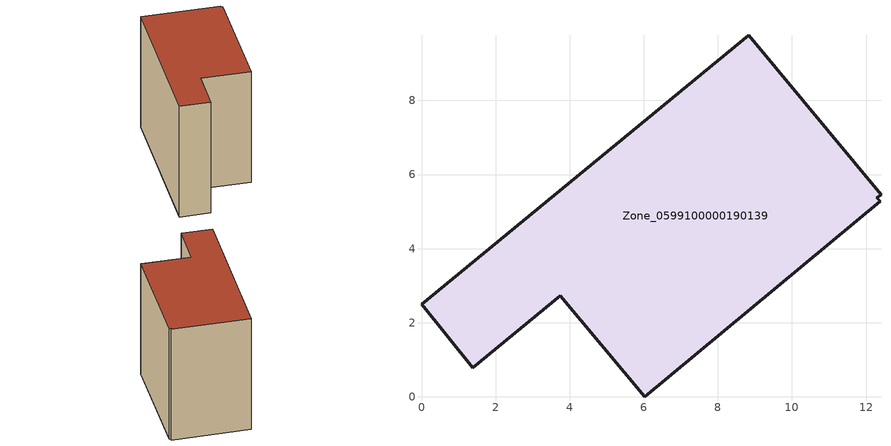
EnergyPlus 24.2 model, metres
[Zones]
Zone_0599100000190139
 floor ground (C_G): 8.83,9.76 12.4,5.45 12.29,5.38 12.38,5.28 6.03,0 3.75,2.73 1.39,0.79 0,2.5 z0
 wall outside (C_F): 0,2.5 1.39,0.79 3.75,2.73 6.03,0 12.38,5.28 12.29,5.38 12.4,5.45 8.83,9.76 0,2.5 z0:9.05
 roof outside (C_R): 12.4,5.45 8.83,9.76 0,2.5 1.39,0.79 3.75,2.73 6.03,0 12.38,5.28 12.29,5.38 z9.05
[BUILDING]
Pand.0599100000190139: North Axis=0; Terrain=City; Loads Convergence Tolerance Value=0.04; Temperature Convergence Tolerance Value=0.4; Solar Distribution=FullExterior; Maximum Number of Warmup Days=25; Minimum Number of Warmup Days=1
[Site:Location]
Rotterdam.The.Hague.AP_ZH_NLD Design_Conditions: Latitude=51.96; Longitude=4.45; Time Zone=1; Elevation=-4.5
[SITE:GROUNDTEMPERATURE:BUILDINGSURFACE]
18, 18, 18, 18, 18, 18, 18, 18, 18, 18, 18, 18
[MATERIAL] Thermal Absorptance=0.9; Solar Absorptance=0.7; Visible Absorptance=0.7
Name | Roughness | Thickness | Conductivity | Density | Specific Heat
G.TC.1946-1964 | MediumSmooth | 0.15 | 1 | 540 | 1210
F.TC.1946-1964 | Rough | 0.3 | 0.857143 | 1920 | 840
R.TC.1946-1964 | MediumRough | 0.2 | 0.235294 | 1500 | 1000
[CONSTRUCTION]
C_G: G.TC.1946-1964
C_F: F.TC.1946-1964
C_R: R.TC.1946-1964
[ZONE]
Zone_0599100000190139: Type=1; Multiplier=1; Ceiling Height=Autocalculate; Volume=Autocalculate; Floor Area=autocalculate; Part of Total Floor Area=Yes
[ZONEINFILTRATION:DESIGNFLOWRATE]
Infil_Zone_0599100000190139: Zone or ZoneList or Space or SpaceList=Zone_0599100000190139; Schedule=AlwaysOn; Design Flow Rate Calculation Method=Flow/Area; Flow Rate per Floor Area=0.003; Constant Term Coefficient=1; Temperature Term Coefficient=0; Velocity Term Coefficient=0; Velocity Squared Term Coefficient=0
[HVACTEMPLATE:ZONE:IDEALLOADSAIRSYSTEM]
Zone_0599100000190139: Maximum Heating Supply Air Temperature=50; Minimum Cooling Supply Air Temperature=13; Maximum Heating Supply Air Humidity Ratio=0.0156; Minimum Cooling Supply Air Humidity Ratio=0.0077; Heating Limit=NoLimit; Cooling Limit=NoLimit; Dehumidification Control Type=ConstantSensibleHeatRatio; Cooling Sensible Heat Ratio=0.7; Dehumidification Setpoint=60; Humidification Control Type=None; Humidification Setpoint=30; Outdoor Air Method=None; Outdoor Air Flow Rate per Person=0.00944; Outdoor Air Flow Rate per Zone Floor Area=0; Outdoor Air Flow Rate per Zone=0; Demand Controlled Ventilation Type=None; Outdoor Air Economizer Type=NoEconomizer; Heat Recovery Type=None; Sensible Heat Recovery Effectiveness=0.7; Latent Heat Recovery Effectiveness=0.65
[ZONECONTROL:THERMOSTAT]
ThermostatControl_Zone_0599100000190139: Zone or ZoneList=Zone_0599100000190139; Control Type Schedule=DualSetpointControlType; Control 1=Thermostat_Zone_0599100000190139; Temperature Difference Between Cutout And Setpoint=0
[THERMOSTATSETPOINT:DUALSETPOINT]
Thermostat_Zone_0599100000190139: Heating Setpoint Temperature Schedule=HeatingSetpoint_Zone_0599100000190139; Cooling Setpoint Temperature Schedule=CoolingSetpoint_Zone_0599100000190139
[SCHEDULE:COMPACT]
HeatingSetpoint_Zone_0599100000190139: Through: 12/31, For: AllDays, Until: 24:00, 21
CoolingSetpoint_Zone_0599100000190139: Through: 12/31, For: AllDays, Until: 24:00, 24
DualSetpointControlType: Through: 12/31, For: AllDays, Until: 24:00, 4
AlwaysOn: Through: 12/31, For: AllDays, Until: 24:00, 1
